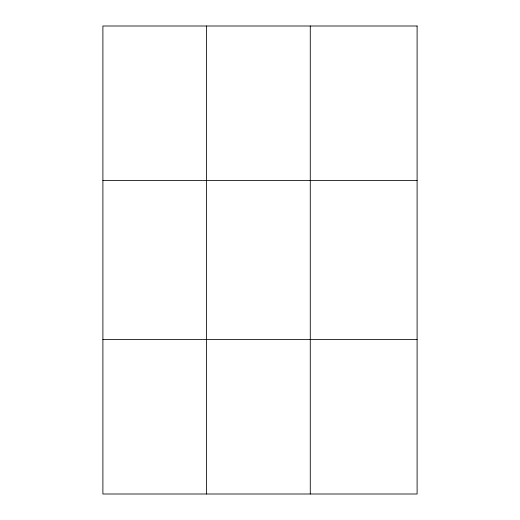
<?xml version="1.0" encoding="UTF-8"?>
<svg xmlns="http://www.w3.org/2000/svg" width="520" height="520" viewBox="0 0 520 520"><rect width="100%" height="100%" fill="white"/><g stroke="black" fill="none" stroke-linecap="round" stroke-linejoin="round"><path stroke-width="0.78" d="M206.583 494L206.583 26M310.278 494L310.278 26M102.895 180.44L417.105 180.44M102.895 339.56L417.105 339.56M417.105 26L417.105 494L102.895 494L102.895 26L417.105 26"/></g></svg>
